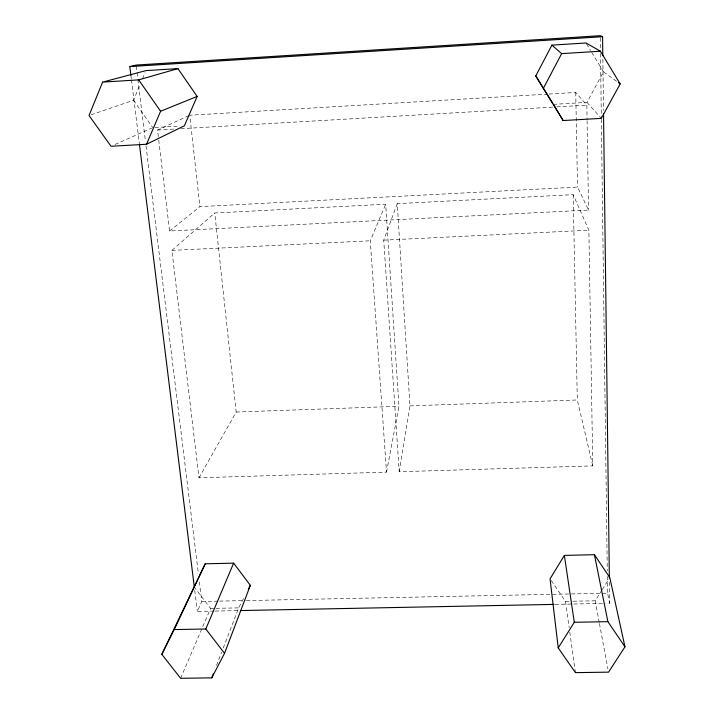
<?xml version="1.0" encoding="UTF-8"?>
<svg xmlns="http://www.w3.org/2000/svg" width="714" height="714" viewBox="0 0 714 714"><rect width="100%" height="100%" fill="white"/><g stroke="black" fill="none" stroke-linecap="round" stroke-linejoin="round"><path stroke-width="0.54" stroke-dasharray="3.57 2.68" d="M399.215 471.74L409.979 405.891L397.243 203.651L573.172 194.654L588.889 230.229L592.772 465.894L399.215 471.74L383.721 240.154L397.243 203.651M386.515 472.124L398.983 406.275L385.676 204.24L214.753 212.986L171.887 250.4L198.992 477.8L386.515 472.124L370.271 240.805L385.676 204.24M216.512 665.502L221.661 652.123M223.241 648.009L238.672 607.873L244.759 596.11M91.106 114.784L133.527 100.281L139.935 84.939M142.497 78.799L145.058 72.658M180.615 678.3L210.585 608.426L195.181 588.309M214.048 611.077L197.332 611.407L201.776 601.474L199.072 579.357M553.35 104.342L586.988 102.388L603.509 71.864L591.094 51.372M198.992 477.8L236.182 412.032L214.753 212.986M599.233 622.412L595.181 600.786L601.607 590.567M602.197 589.639L609.792 577.564M169.575 230.988L199.902 206.614L577.537 187.086L588.559 210.077L169.575 230.988L158.463 137.722M158.329 136.624L157.544 130.046L188.746 115.695M115.088 144.451L151.752 128.109M547.924 94.096L189.745 115.231L199.902 206.614M549.039 94.034L575.734 92.454L586.828 105.154L587.06 119.515M154.947 127.529L178.919 126.128M157.544 130.046L175.341 129.011M180.901 128.69L555.688 106.957M556.795 106.895L586.828 105.154M171.887 250.4L370.271 240.805M383.721 240.154L588.889 230.229M236.182 412.032L398.983 406.275M409.979 405.891L577.314 399.974L592.772 465.894M201.776 601.474L218.502 601.134M219.617 601.108L245.259 600.59M246.375 600.563L607.56 593.191L609.676 603.303L606.338 603.366M210.585 608.426L214.905 608.346M215.994 608.319L238.672 607.873M551.288 580.652L565.488 601.375L572.092 601.25M573.19 601.224L595.181 600.786M215.164 611.05L239.681 610.568M555.073 604.374L605.222 603.392M603.509 71.864L616.664 81.378M586.988 102.388L601.295 118.372M133.527 100.281L152.769 127.654M586.578 43.92L590.523 50.444M599.43 623.5L607.935 668.911M565.488 601.375L569.156 627.686M569.763 632.068L575.413 672.633M130.903 75.425L131.314 78.745M131.456 79.843L139.4 143.942M194.726 590.407L197.332 611.407M136.258 66.17L136.936 71.695M137.07 72.801L137.748 78.335M137.882 79.441L145.46 141.372M146.004 145.799L198.394 573.824M575.734 92.454L577.537 187.086M573.172 194.654L577.314 399.974M587.078 120.612L588.559 210.077M602.857 59.03L603.5 110.331M609.417 582.115L609.676 603.303M600.295 37.931L600.438 49.079M600.501 53.541L601.349 118.212M601.358 119.327L607.266 570.888M607.337 576.466L607.56 593.191"/><path stroke-width="1.07" d="M224.535 653.328L250.337 585.337L233.639 563.141L205.221 563.81L161.828 654.354L180.615 678.3L211.763 677.854L224.535 653.328L205.793 628.998L174.243 629.569L161.828 654.354M211.763 677.854L213.352 673.739M102.62 82.11L89.036 115.49L111.018 146.272L146.54 144.246L184.364 125.816L197.126 96.435L177.92 68.606L145.915 70.615L102.62 82.11L138.677 79.87L177.92 68.606M205.793 628.998L233.639 563.141M146.54 144.246L160.605 111.241L197.126 96.435M174.243 629.569L205.221 563.81M248.311 589.255L250.337 585.337M535.759 75.961L551.895 45.134L586.015 42.992L600.42 51.212L620.171 83.913L601.295 118.372L563.159 120.541L535.759 75.961L552.761 103.396M543.283 88.482L561.668 53.621L600.42 51.212M564.372 555.403L550.048 578.858L558.232 647.893L575.413 672.633L608.542 672.151L624.964 646.813L609.792 577.564L594.423 554.698L564.372 555.403L574.288 622.278L558.232 647.893M130.903 75.425L129.814 66.589L136.124 65.063L600.269 35.7L602.571 36.726L602.812 55.683M129.814 66.589L602.571 36.726M240.797 610.55L553.957 604.401M574.288 622.278L607.882 621.662L624.964 646.813M618.413 82.645L620.171 83.913M551.895 45.134L561.668 53.621M138.677 79.87L160.605 111.241M553.35 104.342L563.159 120.541M594.423 554.698L607.882 621.662M139.533 145.049L194.315 587.095M603.535 113.678L609.354 577.653"/></g></svg>
